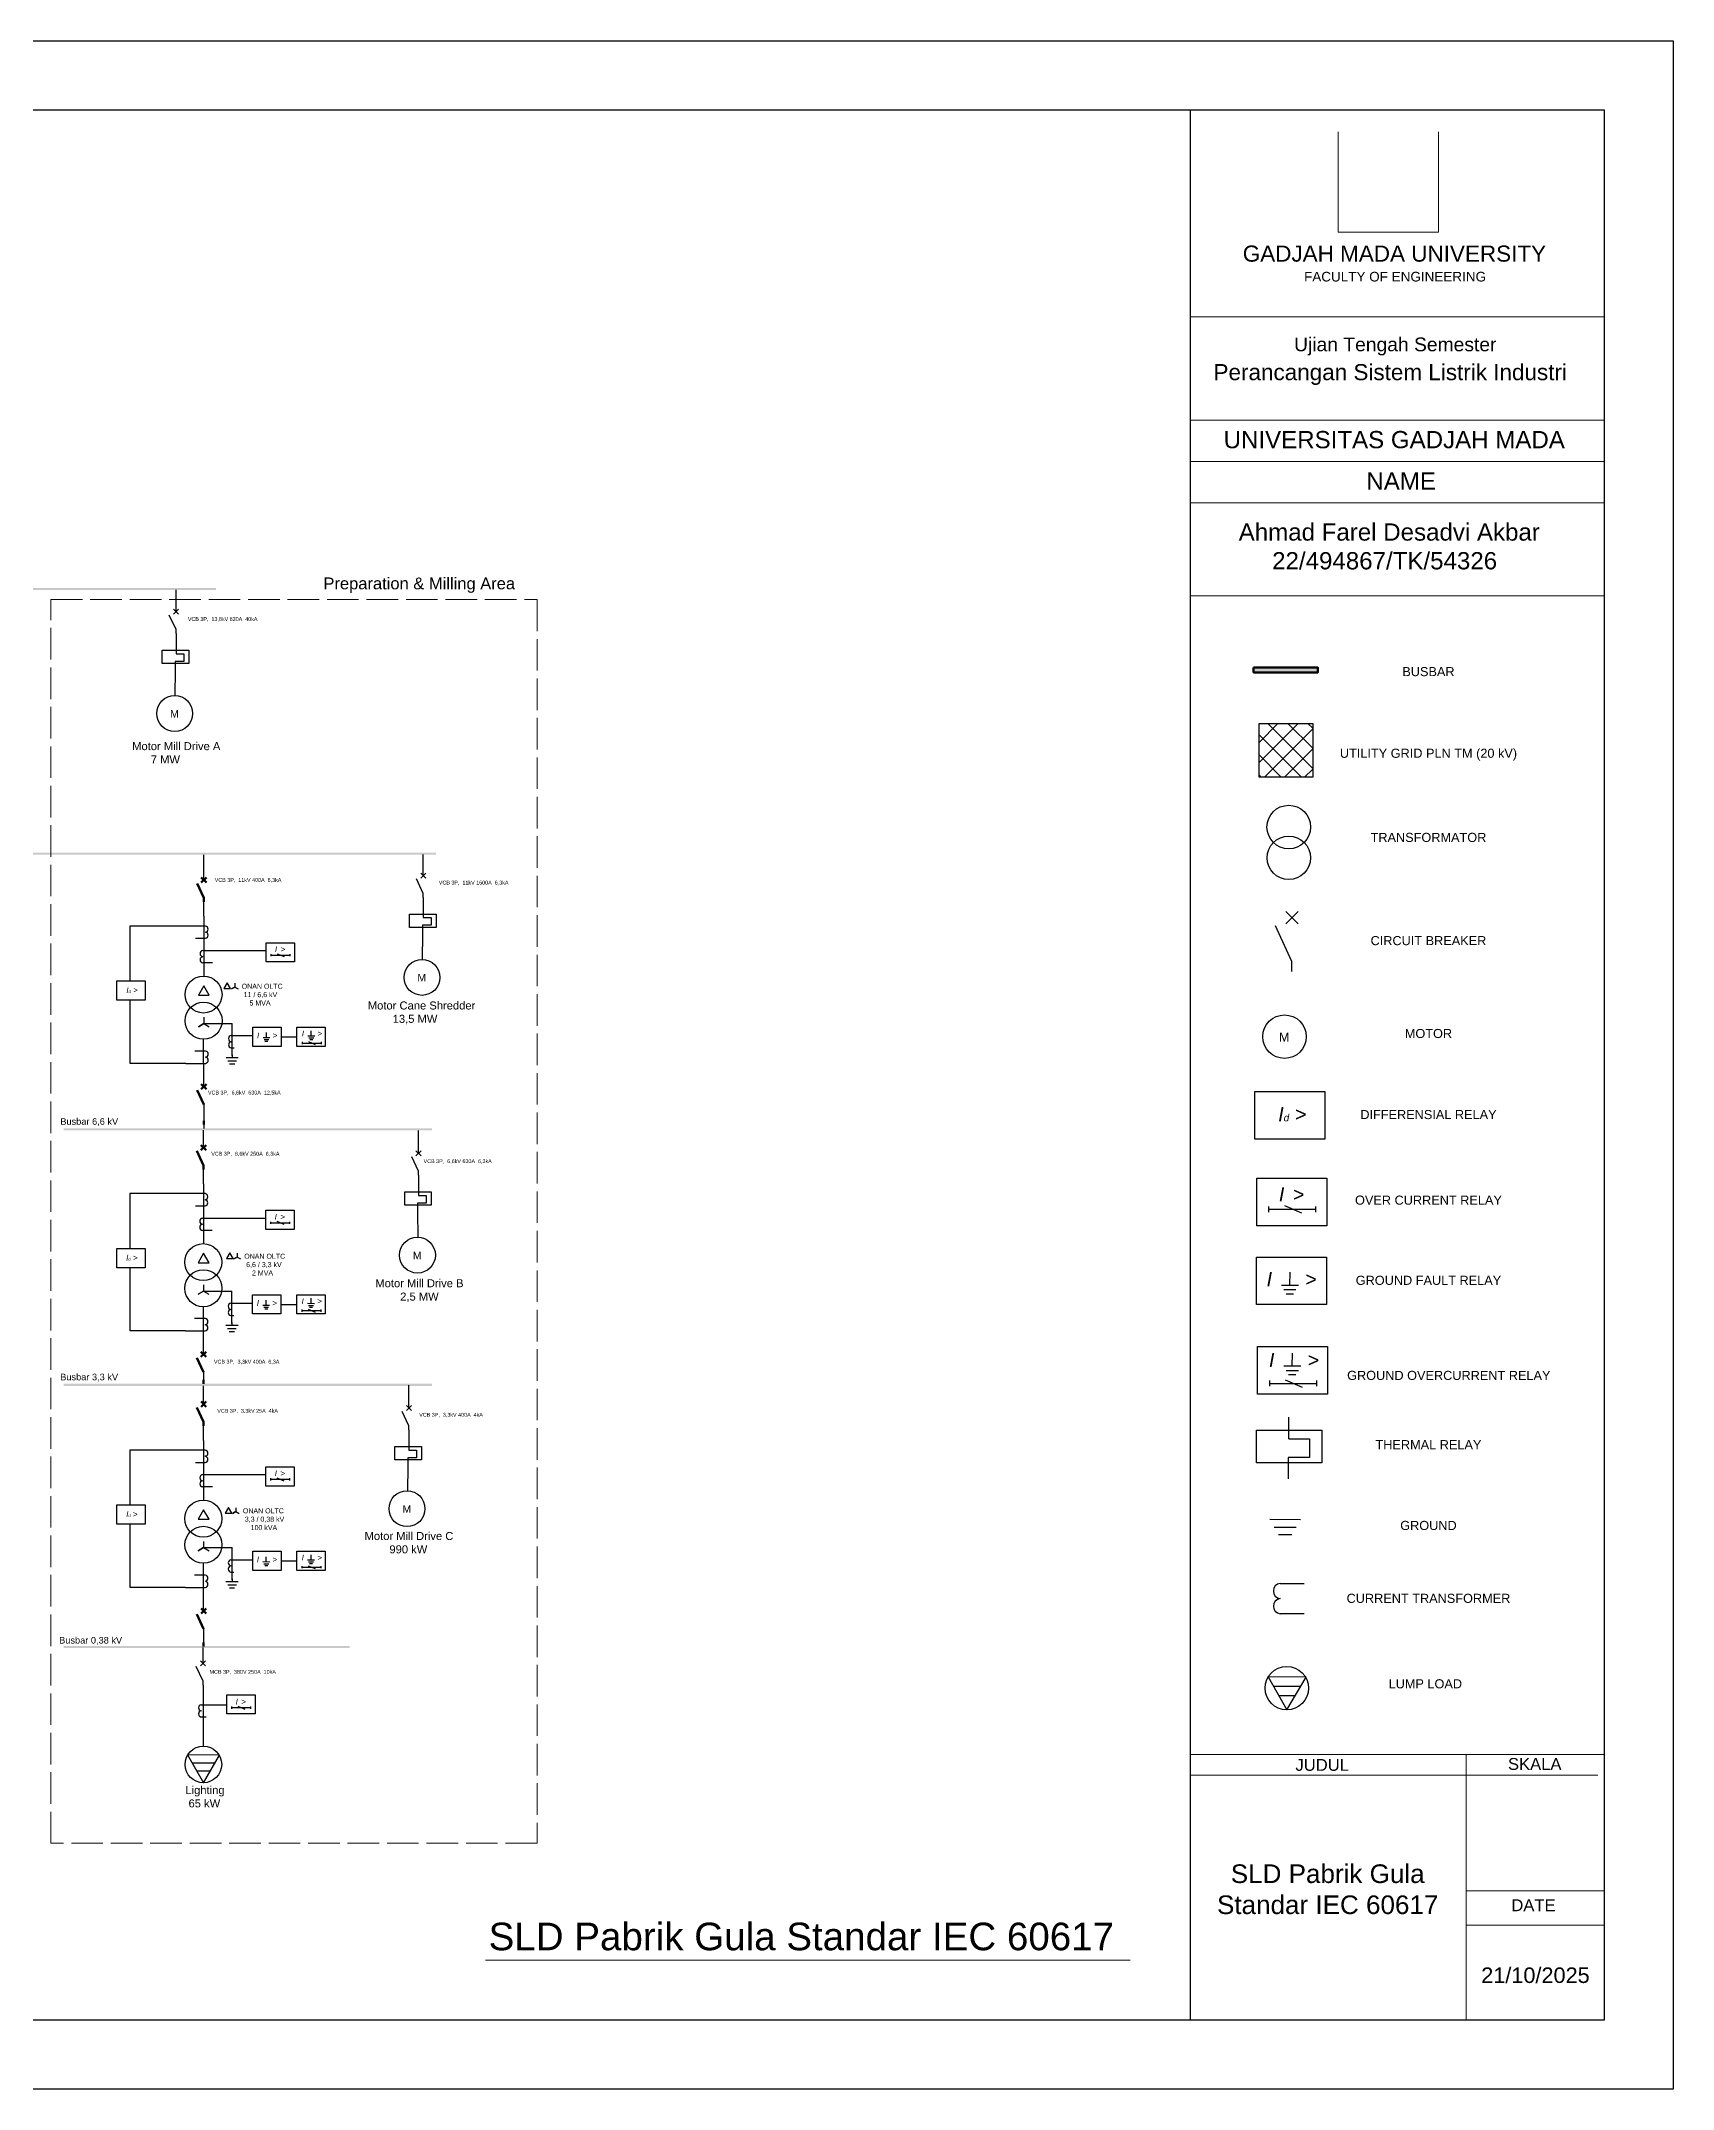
# Model space of a CAD drawing. Header units: inches. Extents: x 706 to 1807, y 1022 to 1800.
# Drawn here: x 1187 to 1807, y 1022 to 1800 of the extents above; entities that cross this region are included whole.
import ezdxf

# ---------------------------------------------------------------- set-up
doc = ezdxf.new("R2010")
doc.units = ezdxf.units.IN
doc.header["$MEASUREMENT"] = 0
doc.linetypes.add('ACAD_ISO02W100', pattern=[15, 12, -3])
doc.layers.add('Area_Boundary', color=9, linetype='ACAD_ISO02W100')
doc.layers.add('DOOR WINDOW 1 300', color=90, linetype='Continuous', lineweight=5)
doc.styles.add('750 judulskala150)', font='arial.ttf', dxfattribs={"height": 750})
doc.styles.get("Standard").update_dxf_attribs({"font": 'arial.ttf'})

msp = doc.modelspace()

# ---------------------------------------------------------------- hatches: boundary and pattern name
h = msp.add_hatch(color=256)
h.dxf.hatch_style = 1
h.paths.add_polyline_path([(1083.95, 1591.53), (1253.57, 1591.53), (1253.57, 1592.31), (1083.95, 1592.31)])
h = msp.add_hatch(color=256)
h.dxf.hatch_style = 1
h.paths.add_polyline_path([(1648.03, 1560.13), (1672.4, 1560.13), (1672.4, 1562.08), (1648.03, 1562.08)])
h = msp.add_hatch()
h.set_pattern_fill('ANSI37', color=256, scale=1.701724)
h.set_pattern_definition([(45, (1548.3597, 1332.524), (-3.82048, 3.82048), []), (135, (1548.3597, 1332.524), (-3.82048, -3.82048), [])])
h.paths.add_polyline_path([(1670.5, 1540.77), (1650.08, 1540.77), (1650.08, 1520.35), (1670.5, 1520.35)])
h = msp.add_hatch(color=256)
h.dxf.hatch_style = 1
h.paths.add_polyline_path([(943.86, 1490.84), (1337.27, 1490.9), (1337.27, 1491.69), (943.86, 1491.63)])
h = msp.add_hatch(color=256)
h.dxf.hatch_style = 1
h.paths.add_polyline_path([(1195.71, 1386.07), (1335.72, 1386.07), (1335.72, 1386.86), (1195.71, 1386.86)])
h = msp.add_hatch(color=256)
h.dxf.hatch_style = 1
h.paths.add_polyline_path([(1195.71, 1288.93), (1335.72, 1288.93), (1335.72, 1289.72), (1195.71, 1289.72)])
h = msp.add_hatch(color=256)
h.dxf.hatch_style = 1
h.paths.add_polyline_path([(1195.74, 1189.28), (1304.39, 1189.28), (1304.39, 1190.06), (1195.74, 1190.06)])

# ---------------------------------------------------------------- linework, layer by layer
for p, q in [((1238.41, 1583.21), (1238.41, 1591.53)), ((1238.41, 1576.45), (1235.84, 1581.95)), ((1237.44, 1584.17), (1239.37, 1582.24)), ((1239.37, 1584.17), (1237.44, 1582.24)), ((1238.41, 1574.93), (1238.41, 1576.45)), ((1238.41, 1574.93), (1238.41, 1568.56)), ((1238.41, 1568.56), (1238.41, 1567.24)), ((1238.41, 1567.24), (1241.35, 1567.24)), ((1241.35, 1567.24), (1241.35, 1564.35)), ((1238.05, 1561.04), (1237.96, 1551.36)), ((1241.35, 1564.35), (1238.05, 1564.35)), ((1238.05, 1564.35), (1238.05, 1561.04)), ((1650.08, 1520.35), (1650.08, 1540.77)), ((1650.08, 1540.77), (1670.5, 1540.77)), ((1670.5, 1540.77), (1670.5, 1520.35)), ((1670.5, 1520.35), (1650.08, 1520.35)), ((1248.97, 1481.22), (1248.97, 1490.87)), ((1332.41, 1482.9), (1332.41, 1490.89)), ((1332.41, 1476.14), (1329.85, 1481.64)), ((1331.45, 1483.86), (1333.38, 1481.93)), ((1333.38, 1483.86), (1331.45, 1481.93)), ((1248.97, 1467.48), (1248.97, 1472.95)), ((1332.41, 1474.63), (1332.41, 1476.14)), ((1332.41, 1474.63), (1332.41, 1468.25)), ((1242.13, 1463.74), (1220.9, 1463.74)), ((1220.9, 1463.74), (1220.9, 1442.91)), ((1248.97, 1467.48), (1248.97, 1444.71)), ((1335.36, 1464.04), (1332.05, 1464.04)), ((1332.05, 1464.04), (1332.05, 1460.73)), ((1332.41, 1468.25), (1332.41, 1466.93)), ((1332.41, 1466.93), (1335.36, 1466.93)), ((1335.36, 1466.93), (1335.36, 1464.04)), ((1662.62, 1450.22), (1656.29, 1463.79)), ((1660.24, 1469.28), (1665, 1464.52)), ((1665, 1469.28), (1660.24, 1464.52)), ((1332.05, 1460.73), (1331.97, 1451.06)), ((1256.02, 1454.44), (1272.62, 1454.44)), ((1274.42, 1453.1), (1274.42, 1452.23)), ((1274.42, 1452.66), (1281.65, 1452.66)), ((1276.86, 1453.22), (1279.47, 1452.11)), ((1281.65, 1453.1), (1281.65, 1452.23)), ((1662.62, 1446.48), (1662.62, 1450.22)), ((1260.74, 1440.56), (1259.48, 1439.83)), ((1259.48, 1439.83), (1260.74, 1440.56)), ((1260.74, 1442.01), (1260.74, 1440.56)), ((1260.74, 1440.56), (1262, 1439.83)), ((1221.02, 1411.55), (1221.02, 1435.59)), ((1248.96, 1426.68), (1246.89, 1425.49)), ((1246.89, 1425.49), (1248.96, 1426.68)), ((1248.96, 1429.07), (1248.96, 1426.68)), ((1248.96, 1426.68), (1251.03, 1425.49)), ((1248.96, 1426.68), (1259.77, 1426.68)), ((1259.77, 1414.41), (1259.77, 1426.68)), ((1248.97, 1402.64), (1248.91, 1420.73)), ((1259.38, 1422.09), (1260.89, 1422.09)), ((1259.38, 1417.42), (1260.47, 1417.42)), ((1266.84, 1422.09), (1267.63, 1422.09)), ((1271.85, 1420.57), (1273.72, 1420.57)), ((1272.21, 1419.94), (1273.35, 1419.94)), ((1272.79, 1421.22), (1272.8, 1423.24)), ((1278.41, 1421.67), (1284.39, 1421.67)), ((1286.31, 1419.71), (1286.31, 1418.84)), ((1286.31, 1419.27), (1293.54, 1419.27)), ((1288.75, 1419.83), (1291.36, 1418.71)), ((1288.89, 1421.28), (1290.76, 1421.28)), ((1289.25, 1420.65), (1290.38, 1420.65)), ((1289.82, 1421.93), (1289.84, 1423.95)), ((1293.54, 1419.71), (1293.54, 1418.84)), ((1242.15, 1411.55), (1221.02, 1411.55)), ((1258.11, 1412.52), (1261.43, 1412.52)), ((1258.75, 1411.39), (1260.77, 1411.39)), ((1259.77, 1414.8), (1259.77, 1413.67)), ((1248.97, 1395.89), (1248.97, 1389.75)), ((1248.86, 1379.49), (1248.86, 1386.12)), ((1248.97, 1388.24), (1248.97, 1386.84)), ((1330.58, 1377.3), (1330.58, 1385.98)), ((1329.62, 1378.27), (1331.55, 1376.34)), ((1331.55, 1378.27), (1329.62, 1376.34)), ((1248.86, 1365.74), (1248.86, 1371.22)), ((1330.58, 1370.54), (1328.02, 1376.04)), ((1330.58, 1369.03), (1330.58, 1370.54)), ((1248.86, 1365.74), (1248.86, 1342.97)), ((1330.58, 1369.03), (1330.58, 1362.65)), ((1330.58, 1362.65), (1330.58, 1361.33)), ((1242.03, 1362.01), (1220.8, 1362.01)), ((1220.8, 1362.01), (1220.8, 1341.17)), ((1333.5, 1358.44), (1330.2, 1358.44)), ((1330.2, 1358.44), (1330.2, 1355.14)), ((1330.2, 1355.14), (1330.27, 1345.48)), ((1330.58, 1361.33), (1333.5, 1361.33)), ((1333.5, 1361.33), (1333.5, 1358.44)), ((1653.75, 1357.18), (1653.75, 1355.03)), ((1653.75, 1356.11), (1671.6, 1356.11)), ((1659.76, 1357.48), (1666.2, 1354.73)), ((1671.6, 1357.18), (1671.6, 1355.03)), ((1255.92, 1352.7), (1272.51, 1352.7)), ((1274.32, 1351.36), (1274.32, 1350.5)), ((1274.32, 1350.93), (1281.55, 1350.93)), ((1276.76, 1351.49), (1279.36, 1350.37)), ((1281.55, 1351.36), (1281.55, 1350.5)), ((1261.69, 1339.38), (1261.69, 1337.92)), ((1220.92, 1309.82), (1220.92, 1333.85)), ((1261.69, 1337.92), (1260.43, 1337.19)), ((1260.43, 1337.19), (1261.69, 1337.92)), ((1261.69, 1337.92), (1262.96, 1337.19)), ((1661.83, 1327.13), (1661.88, 1332.12)), ((1248.86, 1324.95), (1246.79, 1323.75)), ((1246.79, 1323.75), (1248.86, 1324.95)), ((1248.86, 1327.34), (1248.86, 1324.95)), ((1248.86, 1324.95), (1250.93, 1323.75)), ((1248.86, 1324.95), (1259.67, 1324.95)), ((1259.67, 1312.68), (1259.67, 1324.95)), ((1659.53, 1325.53), (1664.14, 1325.53)), ((1660.42, 1323.96), (1663.22, 1323.96)), ((1248.86, 1300.91), (1248.81, 1318.99)), ((1259.28, 1320.36), (1260.79, 1320.36)), ((1266.74, 1320.36), (1267.53, 1320.36)), ((1271.75, 1318.84), (1273.62, 1318.84)), ((1272.11, 1318.2), (1273.25, 1318.2)), ((1272.69, 1319.49), (1272.7, 1321.51)), ((1278.3, 1319.93), (1284.28, 1319.93)), ((1286.21, 1317.97), (1286.21, 1317.1)), ((1286.21, 1317.54), (1293.44, 1317.54)), ((1288.65, 1318.1), (1291.26, 1316.98)), ((1288.79, 1319.55), (1290.66, 1319.55)), ((1289.15, 1318.91), (1290.28, 1318.91)), ((1289.72, 1320.19), (1289.74, 1322.22)), ((1293.44, 1317.97), (1293.44, 1317.1)), ((1242.05, 1309.82), (1220.92, 1309.82)), ((1258.01, 1310.79), (1261.33, 1310.79)), ((1258.65, 1309.66), (1260.67, 1309.66)), ((1259.28, 1315.68), (1260.37, 1315.68)), ((1259.67, 1313.07), (1259.67, 1311.94)), ((1662.73, 1296.4), (1662.77, 1301.4)), ((1248.86, 1294.15), (1248.86, 1291.24)), ((1660.42, 1294.81), (1665.04, 1294.81)), ((1661.31, 1293.24), (1664.11, 1293.24)), ((1248.89, 1281.98), (1248.86, 1288.94)), ((1326.93, 1280.5), (1326.93, 1289.18)), ((1654.06, 1290.92), (1654.06, 1288.77)), ((1654.06, 1289.85), (1671.91, 1289.85)), ((1660.07, 1291.23), (1666.51, 1288.47)), ((1671.91, 1290.92), (1671.91, 1288.77)), ((1326.93, 1273.75), (1324.36, 1279.24)), ((1325.96, 1281.47), (1327.89, 1279.54)), ((1327.89, 1281.47), (1325.96, 1279.54)), ((1661.45, 1268.85), (1661.45, 1277.02)), ((1248.89, 1268.23), (1248.89, 1273.71)), ((1326.93, 1272.23), (1326.93, 1273.75)), ((1326.93, 1272.23), (1326.93, 1265.86)), ((1242.05, 1264.5), (1220.83, 1264.5)), ((1220.83, 1264.5), (1220.83, 1243.66)), ((1248.89, 1268.23), (1248.89, 1245.46)), ((1329.78, 1261.64), (1326.47, 1261.64)), ((1326.47, 1261.64), (1326.47, 1258.34)), ((1326.93, 1265.86), (1326.93, 1264.53)), ((1326.93, 1264.53), (1329.78, 1264.53)), ((1329.78, 1264.53), (1329.78, 1261.64)), ((1669.27, 1261.71), (1661.11, 1261.71)), ((1661.11, 1261.71), (1661.11, 1253.56)), ((1661.45, 1268.85), (1669.27, 1268.85)), ((1669.27, 1268.85), (1669.27, 1261.71)), ((1255.94, 1255.19), (1272.54, 1255.19)), ((1274.35, 1253.86), (1274.35, 1252.99)), ((1276.78, 1253.98), (1279.39, 1252.86)), ((1281.58, 1253.86), (1281.58, 1252.99)), ((1326.47, 1258.34), (1326.45, 1249.07)), ((1274.35, 1253.42), (1281.58, 1253.42)), ((1261.18, 1241.15), (1259.92, 1240.42)), ((1259.92, 1240.42), (1261.18, 1241.15)), ((1261.18, 1242.61), (1261.18, 1241.15)), ((1261.18, 1241.15), (1262.45, 1240.42)), ((1220.95, 1212.31), (1220.95, 1236.34)), ((1655.9, 1235.24), (1664.15, 1235.24)), ((1657.49, 1232.43), (1662.5, 1232.43)), ((1248.89, 1227.44), (1246.82, 1226.24)), ((1246.82, 1226.24), (1248.89, 1227.44)), ((1248.89, 1229.83), (1248.89, 1227.44)), ((1248.89, 1227.44), (1250.96, 1226.24)), ((1248.89, 1227.44), (1259.7, 1227.44)), ((1259.3, 1222.85), (1260.81, 1222.85)), ((1259.7, 1215.17), (1259.7, 1227.44)), ((1266.77, 1222.85), (1267.56, 1222.85)), ((1272.71, 1221.98), (1272.73, 1224)), ((1278.33, 1222.42), (1284.31, 1222.42)), ((1289.75, 1222.69), (1289.76, 1224.71)), ((1248.89, 1203.4), (1248.83, 1221.48)), ((1259.3, 1218.18), (1260.39, 1218.18)), ((1259.7, 1215.56), (1259.7, 1214.43)), ((1271.78, 1221.33), (1273.64, 1221.33)), ((1272.14, 1220.69), (1273.27, 1220.69)), ((1286.24, 1220.46), (1286.24, 1219.59)), ((1286.24, 1220.03), (1293.47, 1220.03)), ((1288.67, 1220.59), (1291.28, 1219.47)), ((1288.81, 1222.04), (1290.68, 1222.04)), ((1289.17, 1221.4), (1290.31, 1221.4)), ((1293.47, 1220.46), (1293.47, 1219.59)), ((1242.07, 1212.31), (1220.95, 1212.31)), ((1258.04, 1213.28), (1261.35, 1213.28)), ((1258.68, 1212.15), (1260.69, 1212.15)), ((1248.89, 1196.64), (1248.89, 1191.44)), ((1247.7, 1184.45), (1249.63, 1182.52)), ((1249.63, 1184.45), (1247.7, 1182.52)), ((1248.67, 1183.48), (1248.67, 1189.5)), ((1248.67, 1176.73), (1246.1, 1182.23)), ((1248.67, 1175.21), (1248.67, 1176.73)), ((1248.67, 1175.21), (1248.67, 1168.84)), ((1248.67, 1168.84), (1248.77, 1151.98)), ((1655.58, 1174.72), (1665.91, 1174.72)), ((1657.57, 1171.2), (1663.84, 1171.2)), ((1252.1, 1167.73), (1257.74, 1167.73)), ((1259.51, 1167.04), (1259.51, 1166.17)), ((1259.51, 1166.61), (1266.74, 1166.61)), ((1261.94, 1167.16), (1264.55, 1166.05)), ((1266.74, 1167.04), (1266.74, 1166.17)), ((1244.54, 1145.59), (1253.23, 1145.59)), ((1246.21, 1142.63), (1251.49, 1142.63))]:
    msp.add_line(p, q)
at = {"lineweight": 50}
for p, q in [((1248.97, 1474.47), (1246.4, 1479.97)), ((1248, 1482.19), (1249.93, 1480.26)), ((1249.93, 1482.19), (1248, 1480.26)), ((1248.97, 1472.95), (1248.97, 1474.47)), ((1248, 1403.61), (1249.93, 1401.68)), ((1249.93, 1403.61), (1248, 1401.68)), ((1248.97, 1395.89), (1246.4, 1401.38)), ((1248.97, 1388.24), (1248.97, 1389.75)), ((1248.86, 1372.73), (1246.3, 1378.23)), ((1247.9, 1380.46), (1249.83, 1378.53)), ((1249.83, 1380.46), (1247.9, 1378.53)), ((1248.86, 1371.22), (1248.86, 1372.73)), ((1247.9, 1301.87), (1249.83, 1299.94)), ((1249.83, 1301.87), (1247.9, 1299.94)), ((1248.86, 1294.15), (1246.3, 1299.65)), ((1248.86, 1289.72), (1248.86, 1291.24)), ((1248.89, 1275.22), (1246.33, 1280.72)), ((1247.92, 1282.95), (1249.85, 1281.02)), ((1249.85, 1282.95), (1247.92, 1281.02)), ((1248.89, 1273.71), (1248.89, 1275.22)), ((1248.89, 1196.64), (1246.33, 1202.14)), ((1247.92, 1204.36), (1249.85, 1202.43)), ((1249.85, 1204.36), (1247.92, 1202.43)), ((1248.89, 1189.92), (1248.89, 1191.44))]:
    msp.add_line(p, q, dxfattribs=at)
for points in [[(1233.19, 1568.56), (1243.26, 1568.56), (1243.26, 1563.51), (1233.19, 1563.51)], [(1327.2, 1468.25), (1337.27, 1468.25), (1337.27, 1463.2), (1327.2, 1463.2)], [(1272.62, 1457.42), (1283.39, 1457.42), (1283.39, 1450.1), (1272.62, 1450.1)], [(1215.95, 1442.91), (1226.72, 1442.91), (1226.72, 1435.59), (1215.95, 1435.59)], [(1248.98, 1441.07), (1246.91, 1437.48), (1251.06, 1437.48)], [(1257.87, 1442.15), (1256.6, 1439.96), (1259.13, 1439.96)], [(1267.63, 1425.33), (1278.41, 1425.33), (1278.41, 1418.01), (1267.63, 1418.01)], [(1284.39, 1425.33), (1295.16, 1425.33), (1295.16, 1418.01), (1284.39, 1418.01)], [(1648.52, 1400.84), (1675.11, 1400.84), (1675.11, 1382.77), (1648.52, 1382.77)], [(1325.35, 1362.65), (1335.41, 1362.65), (1335.41, 1357.6), (1325.35, 1357.6)], [(1649.29, 1367.85), (1675.88, 1367.85), (1675.88, 1349.79), (1649.29, 1349.79)], [(1272.51, 1355.69), (1283.29, 1355.69), (1283.29, 1348.37), (1272.51, 1348.37)], [(1215.85, 1341.17), (1226.62, 1341.17), (1226.62, 1333.85), (1215.85, 1333.85)], [(1248.88, 1339.34), (1246.81, 1335.75), (1250.95, 1335.75)], [(1258.82, 1339.51), (1257.56, 1337.33), (1260.08, 1337.33)], [(1649.13, 1337.91), (1675.72, 1337.91), (1675.72, 1319.84), (1649.13, 1319.84)], [(1267.53, 1323.59), (1278.3, 1323.59), (1278.3, 1316.27), (1267.53, 1316.27)], [(1284.28, 1323.59), (1295.06, 1323.59), (1295.06, 1316.27), (1284.28, 1316.27)], [(1649.53, 1303.91), (1676.11, 1303.91), (1676.11, 1285.84), (1649.53, 1285.84)], [(1649.14, 1272.11), (1673.99, 1272.11), (1673.99, 1259.64), (1649.14, 1259.64)], [(1321.62, 1265.86), (1331.69, 1265.86), (1331.69, 1260.8), (1321.62, 1260.8)], [(1272.54, 1258.18), (1283.31, 1258.18), (1283.31, 1250.86), (1272.54, 1250.86)], [(1215.87, 1243.66), (1226.64, 1243.66), (1226.64, 1236.34), (1215.87, 1236.34)], [(1248.91, 1241.83), (1246.84, 1238.24), (1250.98, 1238.24)], [(1258.31, 1242.74), (1257.04, 1240.56), (1259.57, 1240.56)], [(1267.56, 1226.08), (1278.33, 1226.08), (1278.33, 1218.76), (1267.56, 1218.76)], [(1284.31, 1226.08), (1295.08, 1226.08), (1295.08, 1218.76), (1284.31, 1218.76)], [(1660.64, 1165.78), (1667.97, 1178.24), (1653.52, 1178.36)], [(1257.74, 1171.55), (1268.51, 1171.55), (1268.51, 1164.23), (1257.74, 1164.23)], [(1248.8, 1138.07), (1254.97, 1148.55), (1242.81, 1148.65)]]:
    msp.add_lwpolyline(points, close=True)
at = {"lineweight": 53}
msp.add_lwpolyline([(1648.03, 1562.08), (1672.4, 1562.08), (1672.4, 1560.13), (1648.03, 1560.13)], close=True, dxfattribs=at)
for points in [[(1249.59, 1463.74), (1242.13, 1463.74)], [(1245.86, 1459.07), (1249.59, 1459.07)], [(1248.55, 1454.44), (1256.02, 1454.44)], [(1252.29, 1449.76), (1248.55, 1449.76)], [(1260.89, 1422.09), (1266.84, 1422.09)], [(1274.09, 1421.21), (1271.48, 1421.23)], [(1291.13, 1421.92), (1288.52, 1421.94)], [(1242.15, 1411.55), (1249.61, 1411.55)], [(1249.61, 1416.23), (1245.54, 1416.23)], [(1262.09, 1413.65), (1257.45, 1413.69)], [(1249.49, 1362.01), (1242.03, 1362.01)], [(1245.76, 1357.33), (1249.49, 1357.33)], [(1248.45, 1352.7), (1255.92, 1352.7)], [(1252.18, 1348.03), (1248.45, 1348.03)], [(1665.06, 1327.1), (1658.61, 1327.15)], [(1260.79, 1320.36), (1266.74, 1320.36)], [(1273.99, 1319.47), (1271.38, 1319.5)], [(1291.03, 1320.18), (1288.42, 1320.21)], [(1242.05, 1309.82), (1249.51, 1309.82)], [(1249.51, 1314.5), (1245.43, 1314.5)], [(1261.99, 1311.92), (1257.35, 1311.95)], [(1665.96, 1296.38), (1659.51, 1296.43)], [(1249.51, 1264.5), (1242.05, 1264.5)], [(1245.78, 1259.82), (1249.51, 1259.82)], [(1248.48, 1255.19), (1255.94, 1255.19)], [(1252.21, 1250.52), (1248.48, 1250.52)], [(1665.8, 1238.05), (1654.25, 1238.15)], [(1260.81, 1222.85), (1266.77, 1222.85)], [(1291.06, 1222.67), (1288.44, 1222.7)], [(1249.54, 1216.99), (1245.46, 1216.99)], [(1274.02, 1221.96), (1271.4, 1221.99)], [(1242.07, 1212.31), (1249.54, 1212.31)], [(1262.02, 1214.41), (1257.38, 1214.44)], [(1658.07, 1213.85), (1667.28, 1213.85)], [(1667.28, 1202.31), (1658.07, 1202.31)], [(1248, 1167.73), (1252.1, 1167.73)], [(1249.86, 1163.06), (1248, 1163.06)]]:
    msp.add_lwpolyline(points)
for centre, radius in [((1237.9, 1544.53), 6.83), ((1661.38, 1501.38), 8.27), ((1661.41, 1489.68), 8.27), ((1331.91, 1444.22), 6.83), ((1248.86, 1437.71), 7.03), ((1248.89, 1427.76), 7.03), ((1659.78, 1421.69), 8.27), ((1248.75, 1335.97), 7.03), ((1330.17, 1338.65), 6.83), ((1248.79, 1326.03), 7.03), ((1326.22, 1242.25), 6.83), ((1248.78, 1238.46), 7.03), ((1248.81, 1228.52), 7.03), ((1660.64, 1174.05), 8.27), ((1248.8, 1145.03), 6.96)]:
    msp.add_circle(centre, radius)
for centre, radius, start, end in [((1249.43, 1462.57), 1.18, 277.56127, 82.43873), ((1249.43, 1460.24), 1.18, 277.56127, 82.43873), ((1248.71, 1453.27), 1.18, 97.56127, 262.43873), ((1248.71, 1450.93), 1.18, 97.56127, 262.43873), ((1259.54, 1420.93), 1.18, 97.56127, 262.43873), ((1259.54, 1418.59), 1.18, 97.56127, 262.43873), ((1249.46, 1415.06), 1.18, 277.56127, 82.43873), ((1249.46, 1412.72), 1.18, 277.56127, 82.43873), ((1249.33, 1360.84), 1.18, 277.56127, 82.43873), ((1249.33, 1358.5), 1.18, 277.56127, 82.43873), ((1248.61, 1351.53), 1.18, 97.56127, 262.43873), ((1248.61, 1349.2), 1.18, 97.56127, 262.43873), ((1259.43, 1319.19), 1.18, 97.56127, 262.43873), ((1259.43, 1316.85), 1.18, 97.56127, 262.43873), ((1249.36, 1313.33), 1.18, 277.56127, 82.43873), ((1249.36, 1310.99), 1.18, 277.56127, 82.43873), ((1249.36, 1263.33), 1.18, 277.56127, 82.43873), ((1249.36, 1260.99), 1.18, 277.56127, 82.43873), ((1248.63, 1254.02), 1.18, 97.56127, 262.43873), ((1248.63, 1251.69), 1.18, 97.56127, 262.43873), ((1259.46, 1221.68), 1.18, 97.56127, 262.43873), ((1249.38, 1215.82), 1.18, 277.56127, 82.43873), ((1249.38, 1213.48), 1.18, 277.56127, 82.43873), ((1259.46, 1219.34), 1.18, 97.56127, 262.43873), ((1658.46, 1210.96), 2.91, 97.56127, 262.43873), ((1658.46, 1205.19), 2.91, 97.56127, 262.43873), ((1248.15, 1166.57), 1.18, 97.56127, 262.43873), ((1248.15, 1164.23), 1.18, 97.56127, 262.43873)]:
    msp.add_arc(centre, radius, start, end)
at = {"layer": 'Area_Boundary', "lineweight": 9}
msp.add_lwpolyline([(1190.83, 1587.86), (1375.64, 1587.86), (1375.64, 1115.05), (1190.83, 1115.05)], close=True, dxfattribs=at)
at = {"layer": 'DOOR WINDOW 1 300', "color": 7, "lineweight": 30, "transparency": 33554687}
msp.add_line((1623.96, 1773.99), (1623.96, 1047.85), dxfattribs=at)
at = {"layer": 'DOOR WINDOW 1 300', "color": 7, "transparency": 33554687}
for p, q in [((1680.16, 1727.53), (1680.16, 1765.63)), ((1718.28, 1765.63), (1718.28, 1727.53)), ((1718.28, 1727.53), (1680.16, 1727.53)), ((1623.96, 1695.35), (1781.25, 1695.35)), ((1623.96, 1695.35), (1781.25, 1695.35)), ((1623.96, 1695.35), (1781.25, 1695.35)), ((1623.96, 1656.02), (1781.25, 1656.02)), ((1623.96, 1656.02), (1781.25, 1656.02)), ((1623.96, 1640.3), (1781.25, 1640.3)), ((1623.96, 1640.3), (1781.25, 1640.3)), ((1623.96, 1624.57), (1781.25, 1624.57)), ((1623.96, 1624.57), (1781.25, 1624.57)), ((1623.96, 1589.33), (1781.25, 1589.33)), ((1623.96, 1148.82), (1781.25, 1148.82)), ((1728.82, 1148.82), (1728.82, 1100.28)), ((1728.82, 1148.82), (1728.82, 1047.85)), ((1623.96, 1140.92), (1778.93, 1140.92)), ((1728.82, 1097.02), (1781.25, 1097.02)), ((1728.82, 1097.02), (1781.25, 1097.02)), ((1728.82, 1083.91), (1781.25, 1083.91)), ((1728.82, 1083.91), (1781.25, 1083.91))]:
    msp.add_line(p, q, dxfattribs=at)
at = {"layer": 'DOOR WINDOW 1 300', "color": 7}
msp.add_line((1356.09, 1070.62), (1601.16, 1070.62), dxfattribs=at)
at = {"layer": 'DOOR WINDOW 1 300', "color": 7, "lineweight": 30, "transparency": 33554687}
for points in [[(706.45, 1800.2), (1807.46, 1800.2), (1807.46, 1021.63), (706.45, 1021.63)], [(758.88, 1773.99), (1781.25, 1773.99), (1781.25, 1047.85), (758.88, 1047.85)]]:
    msp.add_lwpolyline(points, close=True, dxfattribs=at)

# ---------------------------------------------------------------- texts
at = {"attachment_point": 1}
for s, width, gutter_width, insert, char_height in [('{\\C0;Preparation & Milling Area}', 84.9297, 22.45, (1294.44, 1596.24), 4.4901), ('\\pxqc;BUSBAR', 85.988, 17.29, (1671.5, 1562.19), 3.4579), ('\\pxqc;M', 9.349, 14.27, (1233.14, 1545.84), 2.855), ('{\\C0;Motor Mill Drive A\\P      7 MW}', 39.4277, 15.21, (1221.74, 1533.65), 3.0412), ('\\pxqc;UTILITY GRID PLN TM (20 kV)', 85.988, 17.29, (1671.5, 1531.16), 3.4579), ('\\pxqc;TRANSFORMATOR', 85.988, 17.29, (1671.5, 1499.17), 3.4579), ('{\\fArial|b0|i1|c0|p34;I\\H0.50195x;   \\H1.99229x;>}', 8.3417, 10.85, (1276, 1456.03), 2.1693), ('\\pxqc;CIRCUIT BREAKER', 85.988, 17.29, (1671.5, 1459.93), 3.4579), ('{\\fArial|b0|i1|c0|p34;I\\H0.50195x;d  \\H1.99229x;>}', 7.1048, 10.85, (1219.54, 1440.5), 2.1693), ('{\\C0; ONAN OLTC^J  11 / 6,6 kV\\P     5 MVA}', 24.773, 9.55, (1262.64, 1441.81), 1.9108), ('\\pxqc;M', 9.349, 14.27, (1327.15, 1445.54), 2.855), ('{\\C0;Motor Cane Shredder  ^J        13,5 MW}', 42.8516, 15.21, (1311.32, 1435.06), 3.0412), ('{\\fArial|b0|i1|c0|p34;I\\H0.50195x;            \\H1.99229x;>}', 8.3417, 10.85, (1269.2, 1423.27), 2.1693), ('{\\fArial|b0|i1|c0|p34;I\\H0.50195x;            \\H1.99229x;>}', 8.3417, 10.85, (1286.23, 1423.98), 2.1693), ('\\pxqc;M', 11.3251, 17.29, (1654.01, 1423.27), 3.458), ('\\pxqc;MOTOR', 85.988, 17.29, (1671.5, 1424.62), 3.4579), ('{\\fArial|b0|i1|c0|p34;I\\H0.50195x;d  \\H1.99229x;>}', 17.5363, 26.77, (1657.39, 1394.89), 5.3543), ('\\pxqc;DIFFERENSIAL RELAY ', 85.988, 17.29, (1671.5, 1393.81), 3.4579), ('{\\C0;Busbar 6,6 kV}', 32.51, 12.54, (1194.41, 1390.7), 2.5076), ('{\\fArial|b0|i1|c0|p34;I\\H0.50195x;   \\H1.99229x;>}', 20.5891, 26.77, (1657.64, 1364.42), 5.3543), ('\\pxqc;OVER CURRENT RELAY', 85.988, 17.29, (1671.5, 1361.28), 3.4579), ('{\\fArial|b0|i1|c0|p34;I\\H0.50195x;   \\H1.99229x;>}', 8.3417, 10.85, (1275.89, 1354.3), 2.1693), ('{\\C0; ONAN OLTC^J  6,6 / 3,3 kV\\P     2 MVA}', 24.773, 9.55, (1263.59, 1339.17), 1.9108), ('\\pxqc;M', 9.349, 14.27, (1325.41, 1339.96), 2.855), ('{\\fArial|b0|i1|c0|p34;I\\H0.50195x;d  \\H1.99229x;>}', 7.1048, 10.85, (1219.44, 1338.76), 2.1693), ('{\\fArial|b0|i1|c0|p34;I\\H0.50195x;            \\H1.99229x;>}', 20.5891, 26.77, (1652.97, 1332.18), 5.3543), ('{\\C0;Motor Mill Drive B  ^J        2,5 MW}', 42.8516, 15.21, (1314.18, 1329.48), 3.0412), ('\\pxqc;GROUND FAULT RELAY', 85.988, 17.29, (1671.5, 1330.8), 3.4579), ('{\\fArial|b0|i1|c0|p34;I\\H0.50195x;            \\H1.99229x;>}', 8.3417, 10.85, (1269.1, 1321.53), 2.1693), ('{\\fArial|b0|i1|c0|p34;I\\H0.50195x;            \\H1.99229x;>}', 8.3417, 10.85, (1286.13, 1322.24), 2.1693), ('{\\fArial|b0|i1|c0|p34;I\\H0.50195x;            \\H1.99229x;>}', 20.5891, 26.77, (1653.87, 1301.46), 5.3543), ('{\\C0;Busbar 3,3 kV}', 32.51, 12.54, (1194.38, 1293.56), 2.5076), ('\\pxqc;GROUND OVERCURRENT RELAY', 85.988, 17.29, (1679.23, 1294.65), 3.4579), ('\\pxqc;THERMAL RELAY', 85.988, 17.29, (1671.5, 1268.32), 3.4579), ('{\\fArial|b0|i1|c0|p34;I\\H0.50195x;   \\H1.99229x;>}', 8.3417, 10.85, (1275.92, 1256.79), 2.1693), ('{\\fArial|b0|i1|c0|p34;I\\H0.50195x;d  \\H1.99229x;>}', 7.1048, 10.85, (1219.47, 1241.25), 2.1693), ('{\\C0; ONAN OLTC^J  3,3 / 0,38 kV\\P     100 kVA}', 24.773, 9.55, (1263.08, 1242.4), 1.9108), ('\\pxqc;M', 9.349, 14.27, (1321.46, 1243.56), 2.855), ('{\\C0;Motor Mill Drive C  ^J        990 kW}', 42.8516, 15.21, (1310.08, 1233.39), 3.0412), ('\\pxqc;GROUND', 85.988, 17.29, (1671.5, 1237.61), 3.4579), ('{\\fArial|b0|i1|c0|p34;I\\H0.50195x;            \\H1.99229x;>}', 8.3417, 10.85, (1269.12, 1224.03), 2.1693), ('{\\fArial|b0|i1|c0|p34;I\\H0.50195x;            \\H1.99229x;>}', 8.3417, 10.85, (1286.16, 1224.73), 2.1693), ('\\pxqc;CURRENT TRANSFORMER', 85.988, 17.29, (1671.5, 1209.9), 3.4579), ('{\\C0;Busbar 0,38 kV}', 32.51, 12.54, (1193.97, 1193.49), 2.5076), ('\\pxqc;LUMP LOAD', 85.988, 17.29, (1670.31, 1177.41), 3.4579), ('{\\fArial|b0|i1|c0|p34;I\\H0.50195x;   \\H1.99229x;>}', 8.3417, 10.85, (1261.08, 1169.98), 2.1693), ('{\\C0;       Lighting ^J        65 kW}', 23.484, 15.21, (1233.72, 1136.81), 3.0412)]:
    msp.add_mtext_dynamic_manual_height_columns(s, width=width, gutter_width=gutter_width, heights=[0], dxfattribs=dict(at, insert=insert, char_height=char_height))
at = {"linetype": 'Continuous', "char_height": 1.4634, "attachment_point": 1}
for s, heights, insert in [('\\pxqc;VCB 3P,  13,8kV 630A  40kA', [0], (1239.31, 1581.19)), ('\\pxqc;VCB 3P,  11kV 400A  6,3kA', [0], (1248.96, 1481.99)), ('\\pxqc;VCB 3P,  11kV 1600A  6,3kA', [0], (1334.72, 1480.99)), ('\\pxqc;VCB 3P,  6,6kV  630A  12,5kA', [1.78], (1247.53, 1401.16)), ('\\pxqc;VCB 3P,  6,6kV 250A  6,3kA', [0], (1247.94, 1377.92)), ('\\pxqc;VCB 3P,  6,6kV 630A  6,3kA', [0], (1328.64, 1375.08)), ('\\pxqc;VCB 3P,  3,3kV 400A  6,3A', [0], (1248.43, 1298.86)), ('\\pxqc;VCB 3P,  3,3kV 25A  4kA', [0], (1248.79, 1280.18)), ('\\pxqc;VCB 3P,  3,3kV 400A  4kA', [0], (1326.13, 1278.68)), ('\\pxqc;MCB 3P,  380V 250A  10kA', [0], (1246.93, 1180.96))]:
    msp.add_mtext_dynamic_manual_height_columns(s, width=33.6583, gutter_width=11.51, heights=heights, dxfattribs=dict(at, insert=insert))
at = {"layer": 'DOOR WINDOW 1 300', "color": 7, "transparency": 33554687}
for s, height, p in [('GADJAH MADA UNIVERSITY', 6.1138, (1643.9, 1716.31)), ('FACULTY OF ENGINEERING', 3.6683, (1667.21, 1708.77)), ('Ujian Tengah Semester', 5.2429, (1663.41, 1682.23)), ('Perancangan Sistem Listrik Industri', 6.1138, (1632.79, 1671.25)), ('UNIVERSITAS GADJAH MADA', 6.5536, (1636.63, 1645.38)), ('NAME', 6.554, (1690.89, 1629.62)), ('SKALA', 4.515, (1744.72, 1142.95)), ('DATE', 4.515, (1746, 1089.24))]:
    msp.add_text(s, height=height, dxfattribs=at).set_placement(p)
at = {"layer": 'DOOR WINDOW 1 300', "color": 0, "transparency": 33554687}
msp.add_text('JUDUL', height=4.515, dxfattribs=at).set_placement((1663.94, 1142.6))
at = {"layer": 'DOOR WINDOW 1 300', "color": 7, "lineweight": 9, "transparency": 33554687, "insert": (1642.36, 1616.81), "char_height": 6.5536, "attachment_point": 1}
msp.add_mtext_dynamic_manual_height_columns('Ahmad Farel Desadvi Akbar\\P     22/494867/TK/54326', width=122.7003, gutter_width=32.77, heights=[0], dxfattribs=at)
at = {"layer": 'DOOR WINDOW 1 300', "color": 7, "transparency": 33554687, "attachment_point": 1, "style": '750 judulskala150)'}
for s, insert, char_height, width in [('\\pxqc;SLD Pabrik Gula Standar IEC 60617', (1625.84, 1107.03), 7.0814, 100.6972), ('\\pxqc;SLD Pabrik Gula Standar IEC 60617 ', (1323.71, 1084.88), 10.486, 304.7989), ('\\pxqc;21/10/2025', (1728.82, 1067.85), 5.8983, 52.6867)]:
    msp.add_mtext(s, dxfattribs=dict(at, insert=insert, char_height=char_height, width=width))

doc.saveas('drawing.dxf')
